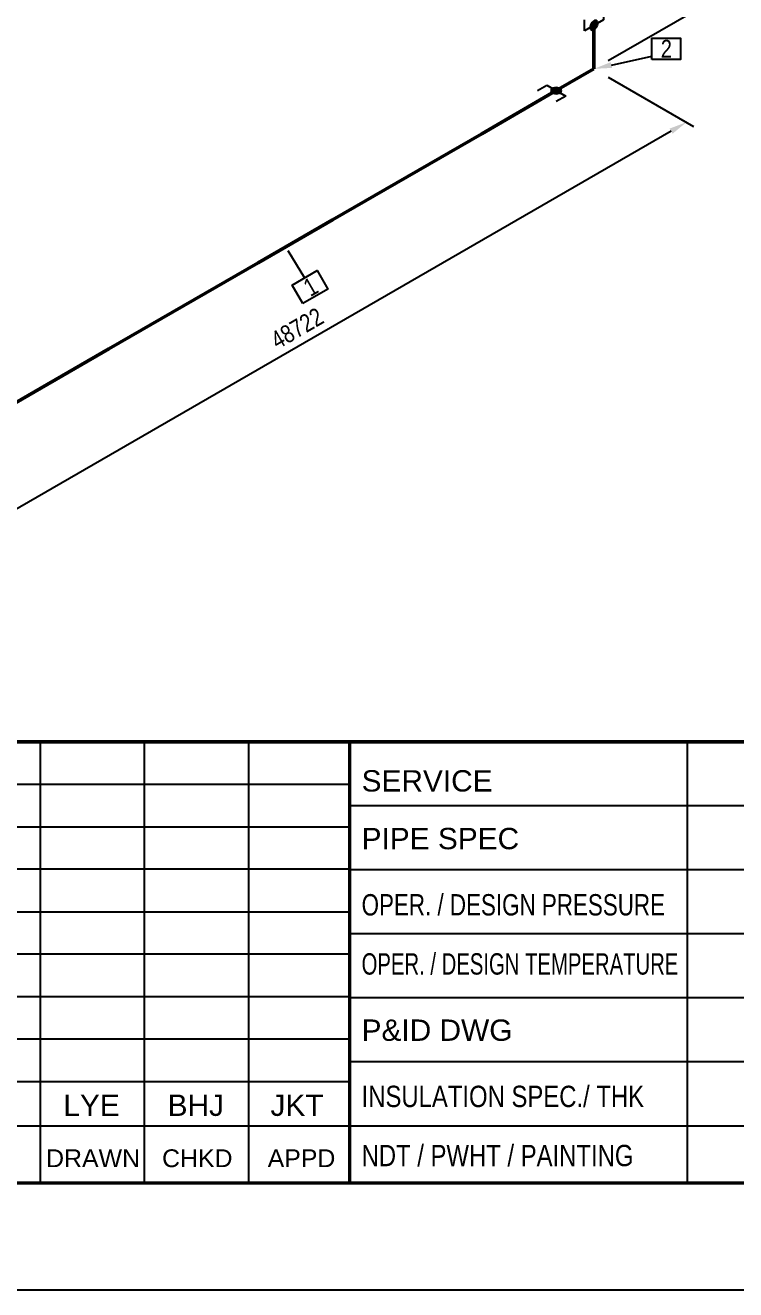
# Model space of a CAD drawing. Header units: millimetres. Extents: x 0 to 594, y 0 to 420.
# Drawn here: x 263 to 362.8, y 0 to 177.7 of the extents above; entities that cross this region are included whole.
import ezdxf
from ezdxf import colors
from ezdxf.entities.mleader import LeaderData, LeaderLine
from ezdxf.enums import TextEntityAlignment as Align
from ezdxf.math import Vec2, Vec3

# ---------------------------------------------------------------- set-up
doc = ezdxf.new("R2010")
doc.units = ezdxf.units.MM
doc.header["$LTSCALE"] = 0.25
for name, color, linetype in [('용접', 1, 'Continuous'), ('주석', 7, 'Continuous'), ('치수', 1, 'Continuous')]:
    doc.layers.add(name, color=color, linetype=linetype)
doc.layers.add('파이프 작은 보어', color=30, linetype='Continuous', lineweight=50)
doc.styles.add('AdskIsoAnnotation', font='arial.ttf', dxfattribs={"width": 0.8, "height": 1})
doc.styles.add('AdskIsoMetric', font='arial.ttf', dxfattribs={"width": 0.8, "height": 2.5})
doc.styles.add('AdskIsoMetric-30', font='arial.ttf', dxfattribs={"width": 0.8, "height": 2.5})
doc.styles.add('RomanS', font='arial.ttf')
doc.styles.get("Standard").update_dxf_attribs({"font": 'arial.ttf'})
doc.dimstyles.new('AdskIsoMetric', dxfattribs={"dimtxt": 2.5, "dimasz": 2.5, "dimexe": 1, "dimexo": 2, "dimgap": 0.8, "dimtad": 1, "dimdec": 0, "dimrnd": 1, "dimzin": 0, "dimdsep": 46, "dimtxsty": 'AdskIsoMetric', "dimcen": 0, "dimclrt": 7, "dimadec": 0, "dimazin": 0, "dimtfac": 1, "dimtdec": 0, "dimtmove": 1, "dimatfit": 3, "dimfxl": 0, "dimfrac": 2, "dimtolj": 1, "dimtzin": 0, "dimarcsym": 0})

# ---------------------------------------------------------------- blocks, each defined once
blk = doc.blocks.new('*D57')
at = {"layer": 'Defpoints', "color": 0}
for p in [(342.8908691466502, 171.5552310806665), (238.0416948315239, 111.0205324046436), (251.0320758821861, 103.5205323940706)]:
    blk.add_point(p, dxfattribs=at)
at = {"layer": '치수', "color": 0, "lineweight": -2}
for p, q in [((344.8908691475716, 170.4005305395848), (356.8812501977732, 163.4778807995527)), ((353.7161866848191, 162.8052310753455), (253.1971393946795, 104.7705323888186)), ((240.0416948324453, 109.8658318635619), (252.0320758826469, 102.9431821235298))]:
    blk.add_line(p, q, dxfattribs=at)
at = {"layer": '치수', "color": 0}
for points in [[(353.5078533523611, 163.1660749940945), (353.9245200172771, 162.4443871565967), (355.8812501973125, 164.0552310700935)], [(252.9888060622215, 105.1313763075675), (253.4054727271375, 104.4096884700697), (251.0320758821861, 103.5205323940706)]]:
    blk.add_solid(points, dxfattribs=at)
at = {"layer": '치수', "color": 7, "insert": (301.1895108672498, 135.0968226516288), "char_height": 2.5, "attachment_point": 5, "rotation": 29.999999861011457, "style": 'AdskIsoMetric-30'}
blk.add_mtext('\\A1;48722', dxfattribs=at)
blk = doc.blocks.new('*D58')
at = {"layer": 'Defpoints', "color": 0}
for p in [(342.8908691969427, 200.006582755172), (355.8812502600051, 179.0552311294158), (342.8908691466503, 171.5552310806666)]:
    blk.add_point(p, dxfattribs=at)
at = {"layer": '치수', "color": 0, "lineweight": -2}
for p, q in [((344.8908691969427, 201.1612832960266), (356.8812502600051, 208.0839330453122)), ((355.8812502600051, 205.0065827748849), (355.8812502600051, 181.5552311294158)), ((344.8908691466503, 172.7099316215212), (356.8812502600051, 179.6325813998431))]:
    blk.add_line(p, q, dxfattribs=at)
at = {"layer": '치수', "color": 0}
for points in [[(355.4645835933384, 205.0065827748849), (356.2979169266718, 205.0065827748849), (355.8812502600051, 207.5065827748849)], [(355.4645835933384, 181.5552311294158), (356.2979169266718, 181.5552311294158), (355.8812502600051, 179.0552311294158)]]:
    blk.add_solid(points, dxfattribs=at)
at = {"layer": '치수', "color": 7, "insert": (353.6149507840508, 191.9724583115634), "char_height": 2.5, "attachment_point": 5, "rotation": 90, "style": 'AdskIsoMetric-30'}
blk.add_mtext('\\A1;3999', dxfattribs=at)
blk = doc.blocks.new('엘보우-2-Iso2DSkew180')
at = {"color": 0, "linetype": 'ByBlock', "lineweight": -2, "extrusion": (-0.7071067805119949, 0.408248291649887, -0.577350269177135)}
for p, q in [((1.022936269023944e-08, 6.12372435688959), (1.363906241365256e-13, 8.164913001222919e-05)), ((-7.071022085573304e-05, -4.082456481459723e-05), (-5.303300863958251, -3.06186216397892)), ((-7.071022079067233e-05, -4.082456477710303e-05), (-7.071022079067233e-05, -4.082456477710303e-05))]:
    blk.add_line(p, q, dxfattribs=at)
blk = doc.blocks.new('SocketWeld-2-IsoRight')
blk.add_hatch(color=256).paths.add_polyline_path([(0.005530793552061859, -0.04351541280202063), (0.005745491398917847, -0.04355881726115246), (0.00596018924577383, -0.04360222172028429), (0.006174887092629817, -0.04364562617941611), (0.006389584939485802, -0.04368903063854794), (0.00660428278634179, -0.04373243509767978), (0.006818980633197771, -0.04377583955681161), (0.007033678480053755, -0.04381924401594343), (0.007248376326909743, -0.04386264847507525), (0.007463074173765729, -0.04390605293420709), (0.007677772020621716, -0.04394945739333891), (0.007892469867477702, -0.04399286185247075), (0.008107167714333686, -0.04403626631160257), (0.008321865561189672, -0.0440796707707344), (0.008536563408045655, -0.04412307522986623), (0.008751261254901643, -0.04416647968899806), (0.008965959101757627, -0.04420988414812989), (0.009180656948613617, -0.04425328860726171), (0.0093953547954696, -0.04429669306639354), (0.009610052642325584, -0.04434009752552537), (0.009824750489181572, -0.0443835019846572), (0.01003944833603756, -0.04442690644378903), (0.01025414618289354, -0.04447031090292086), (0.01046884402974953, -0.04451371536205269), (0.01068354187660552, -0.04455711982118452), (0.0108982397234615, -0.04460052428031634), (0.01111293757031749, -0.04464392873944817), (0.01132763541717347, -0.04468733319858), (0.01154233326402946, -0.04473073765771183), (0.01175703111088544, -0.04477414211684366), (0.01197172895774143, -0.04481754657597549), (0.01218642680459742, -0.04486095103510732), (0.0124011246514534, -0.04490435549423915), (0.01261582249830939, -0.04494775995337097), (0.01283052034516537, -0.0449911644125028), (0.01304521819202136, -0.04503456887163462), (0.01325991603887734, -0.04507797333076646), (0.01347461388573333, -0.04512137778989828), (0.01368931173258932, -0.04516478224903011), (0.0139040095794453, -0.04520818670816194), (0.01411870742630129, -0.04525159116729377), (0.01433340527315727, -0.0452949956264256), (0.01454810312001326, -0.04533840008555742), (0.01476280096686924, -0.04538180454468926), (0.01497749881372523, -0.04542520900382109), (0.01519219666058122, -0.04546861346295292), (0.0154068945074372, -0.04551201792208474), (0.01562159235429319, -0.04555542238121657), (0.01583629020114917, -0.0455988268403484), (0.01605098804800516, -0.04564223129948023), (0.01605098804800515, -0.04564223129948022), (0.01623362094498463, -0.04559445658294434), (0.01641625384196412, -0.04554668186640846), (0.01659888673894361, -0.04549890714987258), (0.01678151963592309, -0.04545113243333669), (0.01696415253290259, -0.0454033577168008), (0.01714678542988207, -0.04535558300026492), (0.01732941832686155, -0.04530780828372904), (0.01751205122384104, -0.04526003356719316), (0.01769468412082053, -0.04521225885065727), (0.01787731701780002, -0.04516448413412139), (0.0180599499147795, -0.0451167094175855), (0.01824258281175899, -0.04506893470104963), (0.01842521570873848, -0.04502115998451374), (0.01860784860571796, -0.04497338526797785), (0.01879048150269745, -0.04492561055144197), (0.01897311439967694, -0.04487783583490609), (0.01915574729665642, -0.04483006111837021), (0.01933838019363591, -0.04478228640183432), (0.0195210130906154, -0.04473451168529844), (0.01970364598759488, -0.04468673696876255), (0.01988627888457437, -0.04463896225222667), (0.02006891178155386, -0.04459118753569079), (0.02025154467853335, -0.04454341281915491), (0.02043417757551283, -0.04449563810261903), (0.02061681047249232, -0.04444786338608314), (0.0207994433694718, -0.04440008866954726), (0.02098207626645129, -0.04435231395301137), (0.02116470916343078, -0.0443045392364755), (0.02134734206041027, -0.04425676451993961), (0.02152997495738975, -0.04420898980340372), (0.02171260785436924, -0.04416121508686784), (0.02189524075134873, -0.04411344037033195), (0.02207787364832822, -0.04406566565379607), (0.0222605065453077, -0.04401789093726019), (0.02244313944228719, -0.0439701162207243), (0.02262577233926667, -0.04392234150418842), (0.02280840523624616, -0.04387456678765254), (0.02299103813322565, -0.04382679207111665), (0.02317367103020513, -0.04377901735458077), (0.02335630392718462, -0.04373124263804488), (0.02353893682416411, -0.043683467921509), (0.0237215697211436, -0.04363569320497312), (0.02390420261812308, -0.04358791848843723), (0.02408683551510257, -0.04354014377190135), (0.02426946841208205, -0.04349236905536547), (0.02445210130906154, -0.04344459433882959), (0.02463473420604103, -0.0433968196222937), (0.02481736710302052, -0.04334904490575781), (0.025, -0.04330127018922193), (0.025, -0.04330127018922194), (0.02513269056666842, -0.0431669928191389), (0.02526538113333683, -0.04303271544905586), (0.02539807170000525, -0.04289843807897282), (0.02553076226667367, -0.04276416070888978), (0.02566345283334209, -0.04262988333880674), (0.02579614340001051, -0.0424956059687237), (0.02592883396667893, -0.04236132859864065), (0.02606152453334735, -0.04222705122855762), (0.02619421510001577, -0.04209277385847458), (0.02632690566668418, -0.04195849648839154), (0.02645959623335261, -0.0418242191183085), (0.02659228680002102, -0.04168994174822546), (0.02672497736668945, -0.04155566437814243), (0.02685766793335786, -0.04142138700805938), (0.02699035850002628, -0.04128710963797634), (0.0271230490666947, -0.0411528322678933), (0.02725573963336312, -0.04101855489781026), (0.02738843020003153, -0.04088427752772722), (0.02752112076669996, -0.04075000015764418), (0.02765381133336837, -0.04061572278756114), (0.0277865019000368, -0.0404814454174781), (0.02791919246670522, -0.04034716804739506), (0.02805188303337363, -0.04021289067731202), (0.02818457360004205, -0.04007861330722898), (0.02831726416671047, -0.03994433593714594), (0.02844995473337888, -0.03981005856706289), (0.02858264530004731, -0.03967578119697986), (0.02871533586671573, -0.03954150382689682), (0.02884802643338415, -0.03940722645681378), (0.02898071700005257, -0.03927294908673074), (0.02911340756672098, -0.0391386717166477), (0.02924609813338941, -0.03900439434656466), (0.02937878870005782, -0.03887011697648161), (0.02951147926672625, -0.03873583960639858), (0.02964416983339466, -0.03860156223631554), (0.02977686040006308, -0.0384672848662325), (0.0299095509667315, -0.03833300749614946), (0.03004224153339992, -0.03819873012606642), (0.03017493210006834, -0.03806445275598338), (0.03030762266673676, -0.03793017538590034), (0.03044031323340518, -0.03779589801581729), (0.03057300380007359, -0.03766162064573426), (0.03070569436674201, -0.03752734327565121), (0.03083838493341043, -0.03739306590556817), (0.03097107550007885, -0.03725878853548514), (0.03110376606674727, -0.0371245111654021), (0.03123645663341569, -0.03699023379531906), (0.03136914720008411, -0.03685595642523602), (0.03150183776675253, -0.03672167905515298), (0.03150183776675253, -0.03672167905515298), (0.03157159732593483, -0.03651404303607196), (0.03164135688511713, -0.03630640701699095), (0.03171111644429945, -0.03609877099790993), (0.03178087600348175, -0.03589113497882891), (0.03185063556266406, -0.03568349895974789), (0.03192039512184636, -0.03547586294066687), (0.03199015468102867, -0.03526822692158586), (0.03205991424021097, -0.03506059090250483), (0.03212967379939328, -0.03485295488342381), (0.03219943335857559, -0.0346453188643428), (0.0322691929177579, -0.03443768284526178), (0.0323389524769402, -0.03423004682618076), (0.0324087120361225, -0.03402241080709974), (0.03247847159530481, -0.03381477478801872), (0.03254823115448712, -0.0336071387689377), (0.03261799071366942, -0.03339950274985668), (0.03268775027285173, -0.03319186673077566), (0.03275750983203404, -0.03298423071169465), (0.03282726939121634, -0.03277659469261363), (0.03289702895039864, -0.03256895867353261), (0.03296678850958095, -0.03236132265445159), (0.03303654806876326, -0.03215368663537057), (0.03310630762794557, -0.03194605061628955), (0.03317606718712787, -0.03173841459720853), (0.03324582674631017, -0.03153077857812751), (0.03331558630549249, -0.03132314255904649), (0.03338534586467479, -0.03111550653996548), (0.03345510542385709, -0.03090787052088445), (0.0335248649830394, -0.03070023450180344), (0.03359462454222171, -0.03049259848272242), (0.03366438410140402, -0.0302849624636414), (0.03373414366058632, -0.03007732644456038), (0.03380390321976863, -0.02986969042547936), (0.03387366277895093, -0.02966205440639834), (0.03394342233813324, -0.02945441838731732), (0.03401318189731554, -0.0292467823682363), (0.03408294145649785, -0.02903914634915529), (0.03415270101568016, -0.02883151033007427), (0.03422246057486246, -0.02862387431099325), (0.03429222013404477, -0.02841623829191223), (0.03436197969322707, -0.02820860227283121), (0.03443173925240938, -0.02800096625375019), (0.03450149881159169, -0.02779333023466917), (0.03457125837077399, -0.02758569421558815), (0.0346410179299563, -0.02737805819650713), (0.0347107774891386, -0.02717042217742612), (0.03478053704832091, -0.0269627861583451), (0.03485029660750322, -0.02675515013926407), (0.03492005616668552, -0.02654751412018306), (0.03492005616668552, -0.02654751412018306), (0.03492005616668552, -0.02628684431233693), (0.03492005616668552, -0.02602617450449079), (0.03492005616668552, -0.02576550469664466), (0.03492005616668552, -0.02550483488879852), (0.03492005616668552, -0.02524416508095239), (0.03492005616668552, -0.02498349527310625), (0.03492005616668552, -0.02472282546526012), (0.03492005616668552, -0.02446215565741398), (0.03492005616668552, -0.02420148584956784), (0.03492005616668552, -0.02394081604172171), (0.03492005616668552, -0.02368014623387557), (0.03492005616668552, -0.02341947642602944), (0.03492005616668552, -0.02315880661818331), (0.03492005616668552, -0.02289813681033717), (0.03492005616668552, -0.02263746700249103), (0.03492005616668552, -0.02237679719464489), (0.03492005616668552, -0.02211612738679876), (0.03492005616668552, -0.02185545757895262), (0.03492005616668552, -0.02159478777110649), (0.03492005616668552, -0.02133411796326036), (0.03492005616668552, -0.02107344815541422), (0.03492005616668552, -0.02081277834756808), (0.03492005616668552, -0.02055210853972194), (0.03492005616668552, -0.02029143873187581), (0.03492005616668552, -0.02003076892402968), (0.03492005616668552, -0.01977009911618354), (0.03492005616668552, -0.01950942930833741), (0.03492005616668552, -0.01924875950049127), (0.03492005616668552, -0.01898808969264513), (0.03492005616668552, -0.01872741988479899), (0.03492005616668552, -0.01846675007695286), (0.03492005616668552, -0.01820608026910672), (0.03492005616668552, -0.01794541046126059), (0.03492005616668552, -0.01768474065341445), (0.03492005616668552, -0.01742407084556832), (0.03492005616668552, -0.01716340103772218), (0.03492005616668552, -0.01690273122987604), (0.03492005616668552, -0.01664206142202991), (0.03492005616668552, -0.01638139161418378), (0.03492005616668552, -0.01612072180633764), (0.03492005616668552, -0.0158600519984915), (0.03492005616668552, -0.01559938219064537), (0.03492005616668552, -0.01533871238279923), (0.03492005616668552, -0.01507804257495309), (0.03492005616668552, -0.01481737276710696), (0.03492005616668552, -0.01455670295926082), (0.03492005616668552, -0.01429603315141469), (0.03492005616668552, -0.01403536334356855), (0.03492005616668552, -0.01377469353572242), (0.03492005616668552, -0.01377469353572242), (0.03485029660750322, -0.0134865061160965), (0.03478053704832091, -0.01319831869647057), (0.0347107774891386, -0.01291013127684464), (0.0346410179299563, -0.01262194385721872), (0.03457125837077399, -0.01233375643759279), (0.03450149881159169, -0.01204556901796687), (0.03443173925240937, -0.01175738159834093), (0.03436197969322707, -0.01146919417871501), (0.03429222013404477, -0.01118100675908908), (0.03422246057486246, -0.01089281933946316), (0.03415270101568016, -0.01060463191983723), (0.03408294145649785, -0.0103164445002113), (0.03401318189731554, -0.01002825708058538), (0.03394342233813324, -0.009740069660959451), (0.03387366277895093, -0.009451882241333524), (0.03380390321976862, -0.009163694821707596), (0.03373414366058632, -0.008875507402081671), (0.03366438410140402, -0.008587319982455745), (0.03359462454222171, -0.008299132562829818), (0.0335248649830394, -0.008010945143203892), (0.03345510542385709, -0.007722757723577962), (0.03338534586467479, -0.007434570303952035), (0.03331558630549249, -0.00714638288432611), (0.03324582674631018, -0.006858195464700183), (0.03317606718712787, -0.006570008045074256), (0.03310630762794557, -0.006281820625448328), (0.03303654806876326, -0.0059936332058224), (0.03296678850958096, -0.005705445786196476), (0.03289702895039865, -0.005417258366570546), (0.03282726939121634, -0.005129070946944619), (0.03275750983203404, -0.004840883527318695), (0.03268775027285173, -0.004552696107692765), (0.03261799071366943, -0.004264508688066842), (0.03254823115448711, -0.00397632126844091), (0.03247847159530481, -0.003688133848814985), (0.03240871203612251, -0.003399946429189058), (0.0323389524769402, -0.00311175900956313), (0.03226919291775789, -0.002823571589937205), (0.03219943335857559, -0.002535384170311275), (0.03212967379939329, -0.002247196750685352), (0.03205991424021098, -0.001959009331059423), (0.03199015468102867, -0.001670821911433495), (0.03192039512184637, -0.001382634491807569), (0.03185063556266406, -0.001094447072181644), (0.03178087600348176, -0.0008062596525557162), (0.03171111644429944, -0.0005180722329297869), (0.03164135688511714, -0.0002298848133038615), (0.03157159732593484, 5.830260632206492e-05), (0.03150183776675253, 0.0003464900259479903), (0.03150183776675253, 0.0003464900259479811), (0.03136914720008412, 0.0006339852648008894), (0.03123645663341569, 0.0009214805036538047), (0.03110376606674728, 0.001208975742506715), (0.03097107550007886, 0.001496470981359625), (0.03083838493341044, 0.001783966220212538), (0.03070569436674202, 0.002071461459065449), (0.0305730038000736, 0.002358956697918357), (0.03044031323340518, 0.002646451936771273), (0.03030762266673676, 0.002933947175624184), (0.03017493210006834, 0.003221442414477093), (0.03004224153339992, 0.003508937653330008), (0.02990955096673151, 0.003796432892182916), (0.02977686040006309, 0.004083928131035827), (0.02964416983339467, 0.00437142336988874), (0.02951147926672625, 0.004658918608741651), (0.02937878870005783, 0.004946413847594562), (0.02924609813338941, 0.005233909086447475), (0.02911340756672099, 0.005521404325300384), (0.02898071700005257, 0.005808899564153299), (0.02884802643338415, 0.006096394803006208), (0.02871533586671574, 0.006383890041859122), (0.02858264530004731, 0.006671385280712034), (0.0284499547333789, 0.006958880519564943), (0.02831726416671048, 0.007246375758417855), (0.02818457360004206, 0.007533870997270768), (0.02805188303337364, 0.00782136623612368), (0.02791919246670522, 0.008108861474976591), (0.0277865019000368, 0.008396356713829505), (0.02765381133336838, 0.008683851952682413), (0.02752112076669996, 0.008971347191535325), (0.02738843020003155, 0.009258842430388237), (0.02725573963336312, 0.00954633766924115), (0.02712304906669471, 0.009833832908094059), (0.02699035850002629, 0.01012132814694697), (0.02685766793335786, 0.01040882338579989), (0.02672497736668945, 0.01069631862465279), (0.02659228680002104, 0.01098381386350571), (0.02645959623335261, 0.01127130910235862), (0.02632690566668419, 0.01155880434121153), (0.02619421510001578, 0.01184629958006444), (0.02606152453334735, 0.01213379481891735), (0.02592883396667894, 0.01242129005777027), (0.02579614340001051, 0.01270878529662318), (0.0256634528333421, 0.01299628053547609), (0.02553076226667368, 0.013283775774329), (0.02539807170000526, 0.01357127101318192), (0.02526538113333684, 0.01385876625203482), (0.02513269056666842, 0.01414626149088774), (0.025, 0.01443375672974064), (0.02500000000000001, 0.01443375672974063), (0.02481736710302052, 0.01469241775074449), (0.02463473420604104, 0.01495107877174835), (0.02445210130906155, 0.01520973979275221), (0.02426946841208206, 0.01546840081375607), (0.02408683551510258, 0.01572706183475993), (0.02390420261812309, 0.01598572285576379), (0.02372156972114361, 0.01624438387676764), (0.02353893682416412, 0.0165030448977715), (0.02335630392718463, 0.01676170591877536), (0.02317367103020515, 0.01702036693977922), (0.02299103813322566, 0.01727902796078308), (0.02280840523624617, 0.01753768898178694), (0.02262577233926669, 0.0177963500027908), (0.0224431394422872, 0.01805501102379466), (0.02226050654530771, 0.01831367204479852), (0.02207787364832823, 0.01857233306580238), (0.02189524075134874, 0.01883099408680624), (0.02171260785436925, 0.01908965510781009), (0.02152997495738977, 0.01934831612881396), (0.02134734206041028, 0.01960697714981782), (0.02116470916343079, 0.01986563817082167), (0.0209820762664513, 0.02012429919182553), (0.02079944336947182, 0.02038296021282939), (0.02061681047249233, 0.02064162123383326), (0.02043417757551284, 0.02090028225483711), (0.02025154467853336, 0.02115894327584097), (0.02006891178155387, 0.02141760429684483), (0.01988627888457439, 0.02167626531784869), (0.0197036459875949, 0.02193492633885255), (0.01952101309061541, 0.02219358735985641), (0.01933838019363592, 0.02245224838086026), (0.01915574729665644, 0.02271090940186413), (0.01897311439967695, 0.02296957042286799), (0.01879048150269746, 0.02322823144387185), (0.01860784860571798, 0.0234868924648757), (0.01842521570873849, 0.02374555348587956), (0.018242582811759, 0.02400421450688343), (0.01805994991477952, 0.02426287552788728), (0.01787731701780003, 0.02452153654889115), (0.01769468412082054, 0.024780197569895), (0.01751205122384106, 0.02503885859089886), (0.01732941832686157, 0.02529751961190272), (0.01714678542988208, 0.02555618063290658), (0.0169641525329026, 0.02581484165391044), (0.01678151963592311, 0.0260735026749143), (0.01659888673894362, 0.02633216369591816), (0.01641625384196414, 0.02659082471692201), (0.01623362094498465, 0.02684948573792588), (0.01605098804800516, 0.02710814675892973), (0.01605098804800517, 0.02710814675892973), (0.01583629020114918, 0.02731265401915137), (0.0156215923542932, 0.02751716127937302), (0.01540689450743721, 0.02772166853959467), (0.01519219666058122, 0.02792617579981631), (0.01497749881372524, 0.02813068306003795), (0.01476280096686925, 0.02833519032025959), (0.01454810312001327, 0.02853969758048124), (0.01433340527315728, 0.02874420484070288), (0.0141187074263013, 0.02894871210092453), (0.01390400957944531, 0.02915321936114617), (0.01368931173258933, 0.02935772662136781), (0.01347461388573334, 0.02956223388158946), (0.01325991603887735, 0.0297667411418111), (0.01304521819202136, 0.02997124840203275), (0.01283052034516538, 0.03017575566225439), (0.01261582249830939, 0.03038026292247604), (0.01240112465145341, 0.03058477018269768), (0.01218642680459742, 0.03078927744291933), (0.01197172895774144, 0.03099378470314097), (0.01175703111088545, 0.03119829196336262), (0.01154233326402947, 0.03140279922358426), (0.01132763541717348, 0.0316073064838059), (0.01111293757031749, 0.03181181374402755), (0.01089823972346151, 0.0320163210042492), (0.01068354187660552, 0.03222082826447084), (0.01046884402974954, 0.03242533552469248), (0.01025414618289355, 0.03262984278491413), (0.01003944833603757, 0.03283435004513578), (0.009824750489181579, 0.03303885730535742), (0.009610052642325593, 0.03324336456557906), (0.009395354795469605, 0.0334478718258007), (0.00918065694861362, 0.03365237908602235), (0.008965959101757636, 0.03385688634624399), (0.008751261254901648, 0.03406139360646564), (0.008536563408045664, 0.03426590086668728), (0.00832186556118968, 0.03447040812690893), (0.008107167714333691, 0.03467491538713058), (0.007892469867477705, 0.03487942264735222), (0.007677772020621721, 0.03508392990757386), (0.007463074173765735, 0.03528843716779551), (0.00724837632690975, 0.03549294442801715), (0.007033678480053763, 0.0356974516882388), (0.006818980633197777, 0.03590195894846044), (0.006604282786341792, 0.03610646620868208), (0.006389584939485804, 0.03631097346890373), (0.006174887092629818, 0.03651548072912537), (0.005960189245773834, 0.03671998798934702), (0.005745491398917848, 0.03692449524956866), (0.005530793552061861, 0.03712900250979031), (0.005530793552061868, 0.0371290025097903), (0.005305046876467507, 0.03725933741371337), (0.005079300200873145, 0.03738967231763643), (0.004853553525278782, 0.0375200072215595), (0.004627806849684422, 0.03765034212548257), (0.004402060174090059, 0.03778067702940564), (0.004176313498495699, 0.0379110119333287), (0.003950566822901338, 0.03804134683725177), (0.003724820147306976, 0.03817168174117484), (0.003499073471712614, 0.03830201664509791), (0.003273326796118253, 0.03843235154902097), (0.003047580120523892, 0.03856268645294404), (0.00282183344492953, 0.03869302135686711), (0.002596086769335168, 0.03882335626079018), (0.002370340093740807, 0.03895369116471325), (0.002144593418146445, 0.03908402606863632), (0.001918846742552084, 0.03921436097255938), (0.001693100066957722, 0.03934469587648246), (0.001467353391363359, 0.03947503078040551), (0.001241606715768997, 0.03960536568432858), (0.001015860040174637, 0.03973570058825165), (0.000790113364580276, 0.03986603549217473), (0.0005643666889859136, 0.03999637039609779), (0.0003386200133915513, 0.04012670530002086), (0.000112873337797189, 0.04025704020394393), (-0.0001128733377971751, 0.040387375107867), (-0.0003386200133915322, 0.04051771001179007), (-0.0005643666889858963, 0.04064804491571314), (-0.0007901133645802569, 0.0407783798196362), (-0.001015860040174619, 0.04090871472355927), (-0.001241606715768983, 0.04103904962748234), (-0.001467353391363344, 0.04116938453140541), (-0.001693100066957704, 0.04129971943532848), (-0.001918846742552065, 0.04143005433925154), (-0.002144593418146429, 0.04156038924317461), (-0.00237034009374079, 0.04169072414709768), (-0.002596086769335152, 0.04182105905102074), (-0.002821833444929513, 0.04195139395494382), (-0.003047580120523875, 0.04208172885886688), (-0.003273326796118237, 0.04221206376278995), (-0.003499073471712598, 0.04234239866671302), (-0.003724820147306962, 0.04247273357063609), (-0.003950566822901323, 0.04260306847455915), (-0.004176313498495683, 0.04273340337848222), (-0.004402060174090046, 0.04286373828240529), (-0.004627806849684408, 0.04299407318632836), (-0.00485355352527877, 0.04312440809025143), (-0.005079300200873131, 0.04325474299417449), (-0.005305046876467491, 0.04338507789809756), (-0.005530793552061855, 0.04351541280202063), (-0.005530793552061848, 0.04351541280202062), (-0.005745491398917833, 0.04355881726115245), (-0.005960189245773819, 0.04360222172028428), (-0.006174887092629804, 0.04364562617941611), (-0.006389584939485791, 0.04368903063854794), (-0.006604282786341776, 0.04373243509767977), (-0.00681898063319776, 0.04377583955681159), (-0.007033678480053747, 0.04381924401594342), (-0.007248376326909733, 0.04386264847507525), (-0.007463074173765719, 0.04390605293420707), (-0.007677772020621705, 0.04394945739333891), (-0.00789246986747769, 0.04399286185247074), (-0.008107167714333677, 0.04403626631160257), (-0.00832186556118966, 0.04407967077073439), (-0.008536563408045648, 0.04412307522986622), (-0.00875126125490163, 0.04416647968899805), (-0.008965959101757619, 0.04420988414812988), (-0.009180656948613605, 0.04425328860726171), (-0.009395354795469593, 0.04429669306639353), (-0.009610052642325576, 0.04434009752552537), (-0.009824750489181562, 0.04438350198465719), (-0.01003944833603755, 0.04442690644378902), (-0.01025414618289353, 0.04447031090292085), (-0.01046884402974952, 0.04451371536205268), (-0.0106835418766055, 0.04455711982118452), (-0.01089823972346149, 0.04460052428031634), (-0.01111293757031748, 0.04464392873944817), (-0.01132763541717346, 0.04468733319858), (-0.01154233326402945, 0.04473073765771182), (-0.01175703111088543, 0.04477414211684365), (-0.01197172895774142, 0.04481754657597548), (-0.01218642680459741, 0.04486095103510731), (-0.01240112465145339, 0.04490435549423914), (-0.01261582249830938, 0.04494775995337097), (-0.01283052034516536, 0.04499116441250279), (-0.01304521819202135, 0.04503456887163462), (-0.01325991603887734, 0.04507797333076645), (-0.01347461388573332, 0.04512137778989828), (-0.01368931173258931, 0.0451647822490301), (-0.0139040095794453, 0.04520818670816194), (-0.01411870742630128, 0.04525159116729377), (-0.01433340527315727, 0.0452949956264256), (-0.01454810312001325, 0.04533840008555742), (-0.01476280096686924, 0.04538180454468926), (-0.01497749881372522, 0.04542520900382108), (-0.01519219666058121, 0.0454686134629529), (-0.0154068945074372, 0.04551201792208474), (-0.01562159235429318, 0.04555542238121656), (-0.01583629020114917, 0.0455988268403484), (-0.01605098804800516, 0.04564223129948022), (-0.01605098804800514, 0.04564223129948022), (-0.01623362094498463, 0.04559445658294434), (-0.01641625384196412, 0.04554668186640846), (-0.0165988867389436, 0.04549890714987257), (-0.01678151963592309, 0.04545113243333669), (-0.01696415253290258, 0.0454033577168008), (-0.01714678542988207, 0.04535558300026492), (-0.01732941832686155, 0.04530780828372904), (-0.01751205122384104, 0.04526003356719315), (-0.01769468412082053, 0.04521225885065727), (-0.01787731701780001, 0.04516448413412139), (-0.0180599499147795, 0.0451167094175855), (-0.01824258281175898, 0.04506893470104962), (-0.01842521570873847, 0.04502115998451374), (-0.01860784860571796, 0.04497338526797785), (-0.01879048150269744, 0.04492561055144197), (-0.01897311439967693, 0.04487783583490608), (-0.01915574729665642, 0.0448300611183702), (-0.0193383801936359, 0.04478228640183432), (-0.01952101309061539, 0.04473451168529843), (-0.01970364598759488, 0.04468673696876255), (-0.01988627888457436, 0.04463896225222667), (-0.02006891178155385, 0.04459118753569079), (-0.02025154467853334, 0.04454341281915491), (-0.02043417757551283, 0.04449563810261902), (-0.02061681047249232, 0.04444786338608313), (-0.0207994433694718, 0.04440008866954726), (-0.02098207626645129, 0.04435231395301137), (-0.02116470916343078, 0.04430453923647548), (-0.02134734206041026, 0.04425676451993961), (-0.02152997495738975, 0.04420898980340372), (-0.02171260785436923, 0.04416121508686784), (-0.02189524075134873, 0.04411344037033195), (-0.02207787364832821, 0.04406566565379606), (-0.0222605065453077, 0.04401789093726018), (-0.02244313944228718, 0.0439701162207243), (-0.02262577233926667, 0.04392234150418842), (-0.02280840523624616, 0.04387456678765253), (-0.02299103813322564, 0.04382679207111665), (-0.02317367103020513, 0.04377901735458077), (-0.02335630392718461, 0.04373124263804488), (-0.0235389368241641, 0.043683467921509), (-0.02372156972114359, 0.04363569320497312), (-0.02390420261812308, 0.04358791848843723), (-0.02408683551510257, 0.04354014377190134), (-0.02426946841208205, 0.04349236905536547), (-0.02445210130906153, 0.04344459433882958), (-0.02463473420604103, 0.0433968196222937), (-0.02481736710302051, 0.04334904490575781), (-0.025, 0.04330127018922193), (-0.02499999999999999, 0.04330127018922194), (-0.02513269056666841, 0.0431669928191389), (-0.02526538113333683, 0.04303271544905586), (-0.02539807170000525, 0.04289843807897282), (-0.02553076226667366, 0.04276416070888978), (-0.02566345283334209, 0.04262988333880674), (-0.0257961434000105, 0.0424956059687237), (-0.02592883396667893, 0.04236132859864066), (-0.02606152453334734, 0.04222705122855762), (-0.02619421510001576, 0.04209277385847458), (-0.02632690566668418, 0.04195849648839154), (-0.0264595962333526, 0.0418242191183085), (-0.02659228680002102, 0.04168994174822546), (-0.02672497736668944, 0.04155566437814243), (-0.02685766793335786, 0.04142138700805938), (-0.02699035850002628, 0.04128710963797634), (-0.0271230490666947, 0.04115283226789331), (-0.02725573963336311, 0.04101855489781026), (-0.02738843020003153, 0.04088427752772722), (-0.02752112076669995, 0.04075000015764418), (-0.02765381133336837, 0.04061572278756114), (-0.02778650190003679, 0.0404814454174781), (-0.02791919246670521, 0.04034716804739506), (-0.02805188303337363, 0.04021289067731202), (-0.02818457360004205, 0.04007861330722898), (-0.02831726416671047, 0.03994433593714594), (-0.02844995473337888, 0.03981005856706291), (-0.0285826453000473, 0.03967578119697986), (-0.02871533586671573, 0.03954150382689682), (-0.02884802643338414, 0.03940722645681378), (-0.02898071700005257, 0.03927294908673074), (-0.02911340756672098, 0.0391386717166477), (-0.0292460981333894, 0.03900439434656466), (-0.02937878870005782, 0.03887011697648161), (-0.02951147926672624, 0.03873583960639858), (-0.02964416983339466, 0.03860156223631554), (-0.02977686040006308, 0.0384672848662325), (-0.0299095509667315, 0.03833300749614946), (-0.03004224153339992, 0.03819873012606642), (-0.03017493210006834, 0.03806445275598338), (-0.03030762266673676, 0.03793017538590034), (-0.03044031323340517, 0.0377958980158173), (-0.03057300380007359, 0.03766162064573426), (-0.03070569436674201, 0.03752734327565122), (-0.03083838493341043, 0.03739306590556818), (-0.03097107550007885, 0.03725878853548514), (-0.03110376606674727, 0.0371245111654021), (-0.03123645663341569, 0.03699023379531906), (-0.03136914720008411, 0.03685595642523602), (-0.03150183776675253, 0.03672167905515298), (-0.03150183776675253, 0.03672167905515299), (-0.03157159732593483, 0.03651404303607196), (-0.03164135688511713, 0.03630640701699095), (-0.03171111644429945, 0.03609877099790993), (-0.03178087600348176, 0.03589113497882891), (-0.03185063556266406, 0.0356834989597479), (-0.03192039512184636, 0.03547586294066687), (-0.03199015468102867, 0.03526822692158586), (-0.03205991424021098, 0.03506059090250484), (-0.03212967379939328, 0.03485295488342382), (-0.03219943335857559, 0.0346453188643428), (-0.03226919291775789, 0.03443768284526178), (-0.0323389524769402, 0.03423004682618076), (-0.03240871203612251, 0.03402241080709974), (-0.03247847159530481, 0.03381477478801873), (-0.03254823115448711, 0.03360713876893771), (-0.03261799071366942, 0.03339950274985669), (-0.03268775027285173, 0.03319186673077566), (-0.03275750983203403, 0.03298423071169465), (-0.03282726939121634, 0.03277659469261363), (-0.03289702895039864, 0.03256895867353261), (-0.03296678850958095, 0.03236132265445159), (-0.03303654806876326, 0.03215368663537058), (-0.03310630762794556, 0.03194605061628955), (-0.03317606718712787, 0.03173841459720854), (-0.03324582674631018, 0.03153077857812751), (-0.03331558630549248, 0.03132314255904649), (-0.03338534586467479, 0.03111550653996547), (-0.03345510542385709, 0.03090787052088446), (-0.0335248649830394, 0.03070023450180344), (-0.0335946245422217, 0.03049259848272242), (-0.03366438410140401, 0.0302849624636414), (-0.03373414366058632, 0.03007732644456038), (-0.03380390321976862, 0.02986969042547936), (-0.03387366277895093, 0.02966205440639834), (-0.03394342233813323, 0.02945441838731733), (-0.03401318189731554, 0.02924678236823631), (-0.03408294145649785, 0.02903914634915529), (-0.03415270101568015, 0.02883151033007427), (-0.03422246057486246, 0.02862387431099325), (-0.03429222013404477, 0.02841623829191223), (-0.03436197969322707, 0.02820860227283121), (-0.03443173925240938, 0.02800096625375019), (-0.03450149881159168, 0.02779333023466917), (-0.03457125837077399, 0.02758569421558816), (-0.0346410179299563, 0.02737805819650713), (-0.0347107774891386, 0.02717042217742612), (-0.0347805370483209, 0.0269627861583451), (-0.03485029660750321, 0.02675515013926408), (-0.03492005616668552, 0.02654751412018306), (-0.03492005616668552, 0.02654751412018306), (-0.03492005616668552, 0.02628684431233693), (-0.03492005616668551, 0.0260261745044908), (-0.03492005616668552, 0.02576550469664466), (-0.03492005616668552, 0.02550483488879852), (-0.03492005616668552, 0.02524416508095239), (-0.03492005616668552, 0.02498349527310625), (-0.03492005616668552, 0.02472282546526012), (-0.03492005616668551, 0.02446215565741398), (-0.03492005616668551, 0.02420148584956784), (-0.03492005616668552, 0.02394081604172171), (-0.03492005616668552, 0.02368014623387557), (-0.03492005616668552, 0.02341947642602944), (-0.03492005616668552, 0.0231588066181833), (-0.03492005616668552, 0.02289813681033717), (-0.03492005616668551, 0.02263746700249103), (-0.03492005616668552, 0.02237679719464489), (-0.03492005616668552, 0.02211612738679876), (-0.03492005616668552, 0.02185545757895262), (-0.03492005616668552, 0.02159478777110649), (-0.03492005616668552, 0.02133411796326036), (-0.03492005616668552, 0.02107344815541422), (-0.03492005616668552, 0.02081277834756808), (-0.03492005616668552, 0.02055210853972195), (-0.03492005616668552, 0.02029143873187581), (-0.03492005616668552, 0.02003076892402968), (-0.03492005616668552, 0.01977009911618354), (-0.03492005616668552, 0.01950942930833741), (-0.03492005616668552, 0.01924875950049127), (-0.03492005616668552, 0.01898808969264514), (-0.03492005616668552, 0.018727419884799), (-0.03492005616668552, 0.01846675007695286), (-0.03492005616668552, 0.01820608026910673), (-0.03492005616668552, 0.01794541046126059), (-0.03492005616668552, 0.01768474065341446), (-0.03492005616668552, 0.01742407084556832), (-0.03492005616668552, 0.01716340103772218), (-0.03492005616668552, 0.01690273122987605), (-0.03492005616668552, 0.01664206142202991), (-0.03492005616668552, 0.01638139161418378), (-0.03492005616668552, 0.01612072180633764), (-0.03492005616668552, 0.0158600519984915), (-0.03492005616668552, 0.01559938219064537), (-0.03492005616668552, 0.01533871238279923), (-0.03492005616668552, 0.0150780425749531), (-0.03492005616668552, 0.01481737276710696), (-0.03492005616668552, 0.01455670295926083), (-0.03492005616668552, 0.01429603315141469), (-0.03492005616668552, 0.01403536334356855), (-0.03492005616668552, 0.01377469353572242), (-0.03492005616668552, 0.01377469353572243), (-0.03485029660750322, 0.0134865061160965), (-0.03478053704832091, 0.01319831869647058), (-0.0347107774891386, 0.01291013127684465), (-0.0346410179299563, 0.01262194385721872), (-0.03457125837077399, 0.0123337564375928), (-0.03450149881159169, 0.01204556901796687), (-0.03443173925240937, 0.01175738159834094), (-0.03436197969322707, 0.01146919417871501), (-0.03429222013404477, 0.01118100675908909), (-0.03422246057486246, 0.01089281933946316), (-0.03415270101568016, 0.01060463191983724), (-0.03408294145649785, 0.01031644450021131), (-0.03401318189731554, 0.01002825708058538), (-0.03394342233813324, 0.009740069660959456), (-0.03387366277895093, 0.00945188224133353), (-0.03380390321976862, 0.009163694821707601), (-0.03373414366058632, 0.008875507402081675), (-0.03366438410140402, 0.008587319982455748), (-0.03359462454222171, 0.008299132562829822), (-0.0335248649830394, 0.008010945143203895), (-0.03345510542385709, 0.007722757723577966), (-0.03338534586467479, 0.00743457030395204), (-0.03331558630549249, 0.007146382884326116), (-0.03324582674631019, 0.006858195464700188), (-0.03317606718712787, 0.00657000804507426), (-0.03310630762794557, 0.006281820625448334), (-0.03303654806876326, 0.005993633205822407), (-0.03296678850958096, 0.005705445786196479), (-0.03289702895039865, 0.005417258366570551), (-0.03282726939121634, 0.005129070946944625), (-0.03275750983203404, 0.0048408835273187), (-0.03268775027285174, 0.004552696107692771), (-0.03261799071366943, 0.004264508688066847), (-0.03254823115448711, 0.003976321268440916), (-0.03247847159530481, 0.003688133848814991), (-0.03240871203612251, 0.003399946429189063), (-0.0323389524769402, 0.003111759009563137), (-0.0322691929177579, 0.00282357158993721), (-0.03219943335857559, 0.002535384170311282), (-0.03212967379939329, 0.002247196750685358), (-0.03205991424021098, 0.001959009331059428), (-0.03199015468102867, 0.0016708219114335), (-0.03192039512184636, 0.001382634491807574), (-0.03185063556266406, 0.001094447072181647), (-0.03178087600348176, 0.0008062596525557218), (-0.03171111644429945, 0.0005180722329297897), (-0.03164135688511714, 0.0002298848133038679), (-0.03157159732593484, -5.830260632206209e-05), (-0.03150183776675253, -0.000346490025947984), (-0.03150183776675253, -0.0003464900259479749), (-0.03136914720008412, -0.0006339852648008838), (-0.03123645663341569, -0.0009214805036538001), (-0.03110376606674727, -0.001208975742506708), (-0.03097107550007886, -0.001496470981359619), (-0.03083838493341044, -0.001783966220212535), (-0.03070569436674202, -0.002071461459065443), (-0.0305730038000736, -0.002358956697918352), (-0.03044031323340518, -0.002646451936771267), (-0.03030762266673676, -0.002933947175624178), (-0.03017493210006834, -0.003221442414477087), (-0.03004224153339993, -0.003508937653330002), (-0.02990955096673151, -0.00379643289218291), (-0.02977686040006309, -0.004083928131035821), (-0.02964416983339467, -0.004371423369888734), (-0.02951147926672625, -0.004658918608741644), (-0.02937878870005783, -0.004946413847594555), (-0.02924609813338941, -0.005233909086447469), (-0.02911340756672099, -0.005521404325300378), (-0.02898071700005258, -0.005808899564153291), (-0.02884802643338415, -0.006096394803006204), (-0.02871533586671574, -0.006383890041859116), (-0.02858264530004732, -0.006671385280712025), (-0.0284499547333789, -0.006958880519564936), (-0.02831726416671048, -0.00724637575841785), (-0.02818457360004206, -0.00753387099727076), (-0.02805188303337364, -0.007821366236123672), (-0.02791919246670523, -0.008108861474976583), (-0.02778650190003681, -0.008396356713829496), (-0.02765381133336839, -0.008683851952682408), (-0.02752112076669997, -0.008971347191535316), (-0.02738843020003155, -0.009258842430388228), (-0.02725573963336313, -0.009546337669241142), (-0.02712304906669471, -0.009833832908094052), (-0.02699035850002629, -0.01012132814694697), (-0.02685766793335787, -0.01040882338579988), (-0.02672497736668945, -0.01069631862465279), (-0.02659228680002104, -0.0109838138635057), (-0.02645959623335262, -0.01127130910235861), (-0.0263269056666842, -0.01155880434121152), (-0.02619421510001578, -0.01184629958006444), (-0.02606152453334736, -0.01213379481891735), (-0.02592883396667894, -0.01242129005777026), (-0.02579614340001052, -0.01270878529662317), (-0.0256634528333421, -0.01299628053547608), (-0.02553076226667368, -0.01328377577432899), (-0.02539807170000526, -0.0135712710131819), (-0.02526538113333684, -0.01385876625203481), (-0.02513269056666843, -0.01414626149088773), (-0.025, -0.01443375672974064), (-0.02500000000000002, -0.01443375672974062), (-0.02481736710302053, -0.01469241775074448), (-0.02463473420604104, -0.01495107877174834), (-0.02445210130906156, -0.0152097397927522), (-0.02426946841208207, -0.01546840081375606), (-0.02408683551510258, -0.01572706183475992), (-0.02390420261812309, -0.01598572285576378), (-0.02372156972114361, -0.01624438387676764), (-0.02353893682416412, -0.0165030448977715), (-0.02335630392718464, -0.01676170591877536), (-0.02317367103020515, -0.01702036693977921), (-0.02299103813322566, -0.01727902796078307), (-0.02280840523624618, -0.01753768898178693), (-0.02262577233926669, -0.01779635000279079), (-0.0224431394422872, -0.01805501102379465), (-0.02226050654530771, -0.01831367204479851), (-0.02207787364832823, -0.01857233306580237), (-0.02189524075134874, -0.01883099408680623), (-0.02171260785436926, -0.01908965510781008), (-0.02152997495738977, -0.01934831612881395), (-0.02134734206041028, -0.01960697714981781), (-0.02116470916343079, -0.01986563817082167), (-0.02098207626645131, -0.02012429919182553), (-0.02079944336947182, -0.02038296021282938), (-0.02061681047249233, -0.02064162123383325), (-0.02043417757551285, -0.0209002822548371), (-0.02025154467853336, -0.02115894327584097), (-0.02006891178155387, -0.02141760429684483), (-0.01988627888457439, -0.02167626531784868), (-0.0197036459875949, -0.02193492633885254), (-0.01952101309061541, -0.0221935873598564), (-0.01933838019363592, -0.02245224838086026), (-0.01915574729665644, -0.02271090940186412), (-0.01897311439967695, -0.02296957042286798), (-0.01879048150269746, -0.02322823144387184), (-0.01860784860571798, -0.0234868924648757), (-0.01842521570873849, -0.02374555348587955), (-0.018242582811759, -0.02400421450688342), (-0.01805994991477952, -0.02426287552788728), (-0.01787731701780003, -0.02452153654889113), (-0.01769468412082055, -0.024780197569895), (-0.01751205122384106, -0.02503885859089885), (-0.01732941832686157, -0.02529751961190271), (-0.01714678542988209, -0.02555618063290657), (-0.0169641525329026, -0.02581484165391043), (-0.01678151963592311, -0.02607350267491429), (-0.01659888673894363, -0.02633216369591815), (-0.01641625384196414, -0.02659082471692201), (-0.01623362094498465, -0.02684948573792587), (-0.01605098804800516, -0.02710814675892973), (-0.01605098804800517, -0.02710814675892972), (-0.01583629020114918, -0.02731265401915137), (-0.0156215923542932, -0.02751716127937301), (-0.01540689450743721, -0.02772166853959466), (-0.01519219666058123, -0.0279261757998163), (-0.01497749881372524, -0.02813068306003794), (-0.01476280096686926, -0.02833519032025959), (-0.01454810312001327, -0.02853969758048124), (-0.01433340527315729, -0.02874420484070288), (-0.0141187074263013, -0.02894871210092452), (-0.01390400957944531, -0.02915321936114616), (-0.01368931173258933, -0.02935772662136781), (-0.01347461388573334, -0.02956223388158945), (-0.01325991603887736, -0.0297667411418111), (-0.01304521819202137, -0.02997124840203275), (-0.01283052034516538, -0.03017575566225439), (-0.0126158224983094, -0.03038026292247603), (-0.01240112465145341, -0.03058477018269768), (-0.01218642680459743, -0.03078927744291932), (-0.01197172895774144, -0.03099378470314097), (-0.01175703111088546, -0.03119829196336261), (-0.01154233326402947, -0.03140279922358426), (-0.01132763541717348, -0.0316073064838059), (-0.0111129375703175, -0.03181181374402754), (-0.01089823972346151, -0.03201632100424919), (-0.01068354187660553, -0.03222082826447083), (-0.01046884402974954, -0.03242533552469248), (-0.01025414618289355, -0.03262984278491413), (-0.01003944833603757, -0.03283435004513577), (-0.00982475048918158, -0.03303885730535741), (-0.009610052642325596, -0.03324336456557905), (-0.009395354795469612, -0.0334478718258007), (-0.009180656948613624, -0.03365237908602235), (-0.008965959101757638, -0.03385688634624399), (-0.008751261254901653, -0.03406139360646564), (-0.008536563408045667, -0.03426590086668728), (-0.008321865561189683, -0.03447040812690892), (-0.008107167714333695, -0.03467491538713058), (-0.007892469867477709, -0.03487942264735222), (-0.007677772020621724, -0.03508392990757386), (-0.007463074173765738, -0.0352884371677955), (-0.007248376326909752, -0.03549294442801715), (-0.007033678480053766, -0.03569745168823879), (-0.00681898063319778, -0.03590195894846043), (-0.006604282786341795, -0.03610646620868209), (-0.006389584939485808, -0.03631097346890373), (-0.006174887092629822, -0.03651548072912537), (-0.005960189245773837, -0.03671998798934702), (-0.005745491398917851, -0.03692449524956866), (-0.005530793552061866, -0.0371290025097903), (-0.005530793552061873, -0.03712900250979029), (-0.005305046876467509, -0.03725933741371337), (-0.00507930020087315, -0.03738967231763643), (-0.004853553525278786, -0.0375200072215595), (-0.004627806849684425, -0.03765034212548257), (-0.004402060174090063, -0.03778067702940564), (-0.004176313498495701, -0.0379110119333287), (-0.003950566822901338, -0.03804134683725177), (-0.003724820147306978, -0.03817168174117484), (-0.003499073471712615, -0.03830201664509791), (-0.003273326796118253, -0.03843235154902097), (-0.003047580120523892, -0.03856268645294404), (-0.00282183344492953, -0.03869302135686711), (-0.002596086769335168, -0.03882335626079018), (-0.002370340093740807, -0.03895369116471325), (-0.002144593418146445, -0.03908402606863632), (-0.001918846742552082, -0.03921436097255938), (-0.00169310006695772, -0.03934469587648245), (-0.001467353391363358, -0.03947503078040551), (-0.001241606715768995, -0.03960536568432858), (-0.001015860040174633, -0.03973570058825166), (-0.0007901133645802708, -0.03986603549217473), (-0.0005643666889859084, -0.0399963703960978), (-0.0003386200133915461, -0.04012670530002087), (-0.0001128733377971855, -0.04025704020394393), (0.0001128733377971768, -0.040387375107867), (0.0003386200133915409, -0.04051771001179007), (0.0005643666889859015, -0.04064804491571314), (0.0007901133645802638, -0.0407783798196362), (0.001015860040174624, -0.04090871472355927), (0.001241606715768987, -0.04103904962748234), (0.001467353391363351, -0.04116938453140541), (0.001693100066957711, -0.04129971943532848), (0.001918846742552074, -0.04143005433925155), (0.002144593418146436, -0.04156038924317462), (0.002370340093740798, -0.04169072414709768), (0.002596086769335159, -0.04182105905102075), (0.002821833444929523, -0.04195139395494382), (0.003047580120523885, -0.04208172885886689), (0.003273326796118246, -0.04221206376278995), (0.00349907347171261, -0.04234239866671302), (0.003724820147306969, -0.04247273357063609), (0.003950566822901333, -0.04260306847455916), (0.004176313498495697, -0.04273340337848222), (0.004402060174090058, -0.0428637382824053), (0.00462780684968442, -0.04299407318632836), (0.004853553525278781, -0.04312440809025143), (0.005079300200873141, -0.0432547429941745), (0.005305046876467507, -0.04338507789809756)], flags=0)
at = {"color": 0, "linetype": 'ByBlock', "lineweight": -2, "extrusion": (-0.7071067811865476, -0.408248290463863, 0.5773502691896257)}
for p, q in [((-0.08838834764831843, 0.1530931089239486), (1.040834085586084e-17, 0.1020620726159658)), ((-0.03150183776675253, 0.03672167905515299), (-0.03492005616668552, 0.02654751412018306)), ((-0.03492005616668552, 0.02654751412018306), (-0.03492005616668552, 0.01377469353572243)), ((-0.03492005616668552, 0.01377469353572243), (-0.03150183776675253, -0.0003464900259479749)), ((-0.02499999999999999, 0.04330127018922194), (-0.03150183776675253, 0.03672167905515299)), ((-0.01605098804800514, 0.04564223129948022), (-0.02499999999999999, 0.04330127018922194)), ((-0.005530793552061848, 0.04351541280202062), (-0.01605098804800514, 0.04564223129948022)), ((0.005530793552061868, 0.0371290025097903), (-0.005530793552061848, 0.04351541280202062)), ((1.040834085586084e-17, 0.1020620726159658), (-2.775557561562891e-17, -0.1020620726159657)), ((0.01605098804800517, 0.02710814675892973), (0.005530793552061868, 0.0371290025097903)), ((0.02500000000000001, 0.01443375672974063), (0.01605098804800517, 0.02710814675892973)), ((0.03150183776675253, 0.0003464900259479811), (0.02500000000000001, 0.01443375672974063)), ((0.03492005616668552, -0.01377469353572242), (0.03150183776675253, 0.0003464900259479811)), ((-2.775557561562891e-17, -0.1020620726159657), (-0.08838834764831846, -0.05103103630798286)), ((-0.03150183776675253, -0.0003464900259479749), (-0.02500000000000002, -0.01443375672974062)), ((-0.02500000000000002, -0.01443375672974062), (-0.01605098804800517, -0.02710814675892972)), ((-0.01605098804800517, -0.02710814675892972), (-0.005530793552061873, -0.03712900250979029)), ((-0.005530793552061873, -0.03712900250979029), (0.005530793552061859, -0.04351541280202063)), ((0.005530793552061859, -0.04351541280202063), (0.01605098804800515, -0.04564223129948022)), ((0.01605098804800515, -0.04564223129948022), (0.025, -0.04330127018922194)), ((0.025, -0.04330127018922194), (0.03150183776675253, -0.03672167905515298)), ((0.03150183776675253, -0.03672167905515298), (0.03492005616668552, -0.02654751412018306)), ((0.03492005616668552, -0.02654751412018306), (0.03492005616668552, -0.01377469353572242))]:
    blk.add_line(p, q, dxfattribs=at)
blk = doc.blocks.new('AnnoRect')
at = {"color": 0, "linetype": 'ByBlock', "lineweight": -2}
blk.add_wipeout([(-0.8095147142857141, -0.5999939999999999), (-0.8095147142857141, 0.5999939999999997), (0.8095147142857136, 0.5999939999999997), (0.8095147142857136, -0.5999939999999997)], dxfattribs=at)
blk.add_lwpolyline([(-0.8095147142857141, -0.5999939999999999), (-0.8095147142857141, 0.5999940000000001), (0.8095147142857141, 0.5999940000000004), (0.8095147142857141, -0.5999939999999997)], close=True, dxfattribs=at)
at = {"color": 0, "linetype": 'ByBlock', "lineweight": -2, "style": 'AdskIsoAnnotation', "width": 0.8}
blk.add_attdef('XX', text='', height=1, dxfattribs=at).set_placement((0, 0), align=Align.MIDDLE_CENTER)

msp = doc.modelspace()

# ---------------------------------------------------------------- linework, layer by layer
at = {"linetype": 'ByBlock', "lineweight": -2}
for p, q in [((265.0815897872226, 76.99999932018395), (265.0815897872226, 15.06869894198888)), ((279.7210598928934, 76.99999932018395), (279.7210598928934, 15.06869894198888)), ((294.3605299985643, 76.99999932018395), (294.3605299985643, 15.06869894198888)), ((356.0000001042354, 76.99999932018395), (356.0000001042354, 14.99999932018392))]:
    msp.add_line(p, q, dxfattribs=at)
for p, q in [((308.5762502482962, 70.99999932018392), (154.0000001042354, 70.99999932018392)), ((415.0000001042354, 67.99999932018392), (308.5762502482962, 67.99999932018392)), ((308.5762502482962, 64.99999932018392), (154.0000001042354, 64.99999932018392)), ((308.5762502482962, 59.0760464589888), (154.0000001042354, 59.0760464589888)), ((415.0000001042354, 58.99999932018395), (308.5762502482962, 58.99999932018395)), ((308.5762502482962, 53.0760464589888), (154.0000001042354, 53.0760464589888)), ((415.0000001042354, 49.99999932018395), (308.5762502482962, 49.99999932018395)), ((308.5762502482962, 47.15209359779368), (154.0000001042354, 47.15209359779368)), ((308.5762502482962, 41.15209359779368), (154.0000001042354, 41.15209359779368)), ((415.0000001042354, 40.99999932018395), (308.5762502482962, 40.99999932018395)), ((308.5762502482962, 35.22814073659856), (154.0000001042354, 35.22814073659856)), ((415.0000001042354, 31.99999932018395), (308.5762502482962, 31.99999932018395)), ((308.5762502482962, 29.22814073659856), (154.0000001042354, 29.22814073659856)), ((308.5762502482962, 22.99999932018395), (154.0000001042354, 22.99999932018395)), ((415.0000001042354, 22.99999932018395), (308.5762502482962, 22.99999932018395))]:
    msp.add_line(p, q)
at = {"linetype": 'ByBlock', "lineweight": -2, "const_width": 0.5}
for points in [[(415.0000001042354, 76.99999932018392), (154.0000001042354, 76.99999932018395), (154.0000001042354, 14.99999932018393)], [(308.5762502482962, 76.99999932018395), (308.5762502482962, 15.13283872408425)]]:
    msp.add_lwpolyline(points, dxfattribs=at)
at = {"layer": '파이프 작은 보어'}
for points in [[(337.5875682822345, 168.4933689164235), (327.1161713278513, 162.447705099872)], [(327.1161713278513, 162.447705099872), (316.6447743741028, 156.4020412836869)], [(316.6447743741028, 156.4020412836869), (306.1733774197192, 150.3563774671351)], [(306.1733774197192, 150.3563774671351), (295.7019804653362, 144.3107136505837)], [(295.7019804653362, 144.3107136505837), (285.2305835115831, 138.265049834396)], [(285.2305835115831, 138.265049834396), (274.759186557593, 132.2193860180714)], [(274.759186557593, 132.2193860180714), (264.2877896038421, 126.1737222018849)], [(264.2877896038421, 126.1737222018849), (253.8163926500926, 120.1280583856992)]]:
    msp.add_lwpolyline(points, dxfattribs=at)

# ---------------------------------------------------------------- block references
at = {"layer": '용접', "xscale": 15, "yscale": 15, "zscale": 15}
for p, rotation in [((342.8908691568795, 177.6789554376833), 299.9999999468143), ((337.5875682822346, 168.4933689164235), 59.99999990764489)]:
    msp.add_blockref('SocketWeld-2-IsoRight', p, dxfattribs=dict(at, rotation=rotation))
at = {"layer": '파이프 작은 보어'}
msp.add_blockref('엘보우-2-Iso2DSkew180', (342.8908691466502, 171.5552310806665), dxfattribs=at)

# ---------------------------------------------------------------- texts
at = {"color": 7, "linetype": 'ByBlock', "lineweight": -2, "style": 'RomanS'}
for s, p in [('SERVICE', (310.25, 70.00596988026615)), ('PIPE SPEC', (310.25, 61.89763654810696)), ('P&ID DWG ', (310.25, 34.9726358070228))]:
    msp.add_text(s, height=3, dxfattribs=at).set_placement(p)
for s, width, p in [('OPER. / DESIGN PRESSURE', 0.75, (310.25, 52.58930247134127)), ('OPER. / DESIGN TEMPERATURE', 0.68, (310.25, 44.28096913918203)), ('INSULATION SPEC./ THK', 0.8, (310.25, 25.66430247486355)), ('NDT / PWHT / PAINTING', 0.8, (310.25, 17.35596914270437))]:
    msp.add_text(s, height=3, dxfattribs=dict(at, width=width)).set_placement(p)
for s, p in [('DRAWN', (272.5301866434816, 17.22451142579794)), ('CHKD', (287.1696567491524, 17.22451142579794)), ('APPD', (301.8091268548233, 17.22451142579794))]:
    msp.add_text(s, height=2.5, dxfattribs=at).set_placement(p, align=Align.CENTER)
at = {"color": 7}
for tag, p in [('LYE', (272.3199524787133, 24.42432418939788)), ('BHJ', (286.9594225843841, 24.42432418939788)), ('JKT', (301.1751428341161, 24.42432418939788))]:
    msp.add_attdef(tag, text='', height=3, dxfattribs=at).set_placement(p, align=Align.CENTER)

# ---------------------------------------------------------------- dimensions: what is measured, and where the dimension line sits
at = {"layer": '치수'}
for base, p1, p2, angle, text, override, picture, middle in [((355.8812502600051, 179.0552311294158), (342.8908691969426, 200.0065827551718), (342.8908691466502, 171.5552310806665), 269.9999998987203, '3999', {"dimtad": 0, "dimlfac": 140.5434879068718, "dimtxsty": 'AdskIsoMetric-30', "dimse1": 0, "dimse2": 0, "dimsd1": 0, "dimsd2": 0, "dimtmove": 1}, '*D58', (353.6149507840508, 191.9724583115634)), ((251.0320758821861, 103.5205323940706), (342.8908691466502, 171.5552310806665), (238.0416948315238, 111.0205324046435), 209.9999998610114, '48722', {"dimtad": 0, "dimlfac": 402.4320312226646, "dimtxsty": 'AdskIsoMetric-30', "dimse1": 0, "dimse2": 0, "dimsd1": 0, "dimsd2": 0, "dimtmove": 1}, '*D57', (301.1895108672498, 135.0968226516288))]:
    dim = msp.add_linear_dim(base=base, p1=p1, p2=p2, angle=angle, text=text, dimstyle='AdskIsoMetric', override=override, dxfattribs=at)
    dim.commit()
    dim.dimension.update_dxf_attribs({"geometry": picture, "text_midpoint": middle, "dimtype": 160})

# ---------------------------------------------------------------- leaders
at = {"layer": '주석'}
ml = msp.add_multileader_mtext('Standard', dxfattribs=at)
ml.set_content('')
ml.set_leader_properties()
ml.build(insert=Vec2(0, 0))
ml.multileader.update_dxf_attribs({"dogleg_length": 0, "arrow_head_size": 2.5})
ctx = ml.context
ctx.base_point, ctx.arrow_head_size, ctx.plane_origin = Vec3(351.0000000000002, 173.3446052391119), 2.5, Vec3(0, 7.890059784566489)
notes = []
notes.append((ctx, [(0, (1, 1, 0), (351.0000000000002, 173.3446052391119), (-1, 0), 0, [(0, [(342.8908691466502, 171.5552310806665)], 0, [])])]))
ctx.mtext, ml.multileader.dxf.content_type = None, 0
ml = msp.add_multileader_mtext('Standard', dxfattribs=at)
ml.set_content('')
ml.set_leader_properties()
ml.build(insert=Vec2(0, 0))
ml.multileader.update_dxf_attribs({"dogleg_length": 0, "arrow_head_size": 0})
ctx = ml.context
ctx.base_point, ctx.arrow_head_size, ctx.plane_origin = Vec3(302.2288205776994, 142.1768526246371), 0, Vec3(-4, 4.890059784566489)
notes.append((ctx, [(0, (1, 1, 0), (302.2288205776994, 142.1768526246371), (-1, 0), 0, [(0, [(299.9084101705824, 146.0486980234627)], 0, [])])]))
ctx.mtext, ml.multileader.dxf.content_type = None, 0
for ctx, leaders in notes:
    for number, flags, end, landing, length, lines in leaders:
        leader = LeaderData()
        leader.index, (leader.has_last_leader_line, leader.has_dogleg_vector, leader.attachment_direction) = number, flags
        leader.last_leader_point, leader.dogleg_vector, leader.dogleg_length = Vec3(end), Vec3(landing), length
        for number, points, colour, breaks in lines:
            line = LeaderLine()
            line.index, line.vertices, line.color, line.breaks = number, Vec3.list(points), colors.encode_raw_color(colour), breaks
            leader.lines.append(line)
        ctx.leaders.append(leader)

# ---------------------------------------------------------------- next in the draw order: block references
ref = msp.add_blockref('AnnoRect', (353.0237867857144, 174.3900447845664), dxfattribs=dict(at, xscale=2.5, yscale=2.5, zscale=2.5))
ref.add_attrib('XX_001', '2', (352.2795848757553, 173.1349288227656), dxfattribs={"layer": '0', "color": 0, "linetype": 'ByBlock', "lineweight": -2, "height": 2.5, "style": 'AdskIsoAnnotation', "width": 0.8})
ref = msp.add_blockref('AnnoRect', (303.0000000000001, 140.8900597845665), dxfattribs=dict(at, xscale=2.5, yscale=2.5, zscale=2.5, rotation=29.99999986101147))
ref.add_attrib('XX_001', '1', (303.0450879582587, 139.4668082544685), dxfattribs={"layer": '0', "color": 0, "linetype": 'ByBlock', "lineweight": -2, "height": 2.5, "rotation": 29.99999986101146, "style": 'AdskIsoAnnotation', "width": 0.8})

# ---------------------------------------------------------------- next in the draw order: linework, layer by layer
msp.add_lwpolyline([(0, 0), (594, 0), (594, 420), (0, 420)], close=True)
at = {"const_width": 0.5}
msp.add_lwpolyline([(15, 15), (579, 15), (579, 405.0000000000001), (15, 405)], close=True, dxfattribs=at)

doc.saveas('drawing.dxf')
